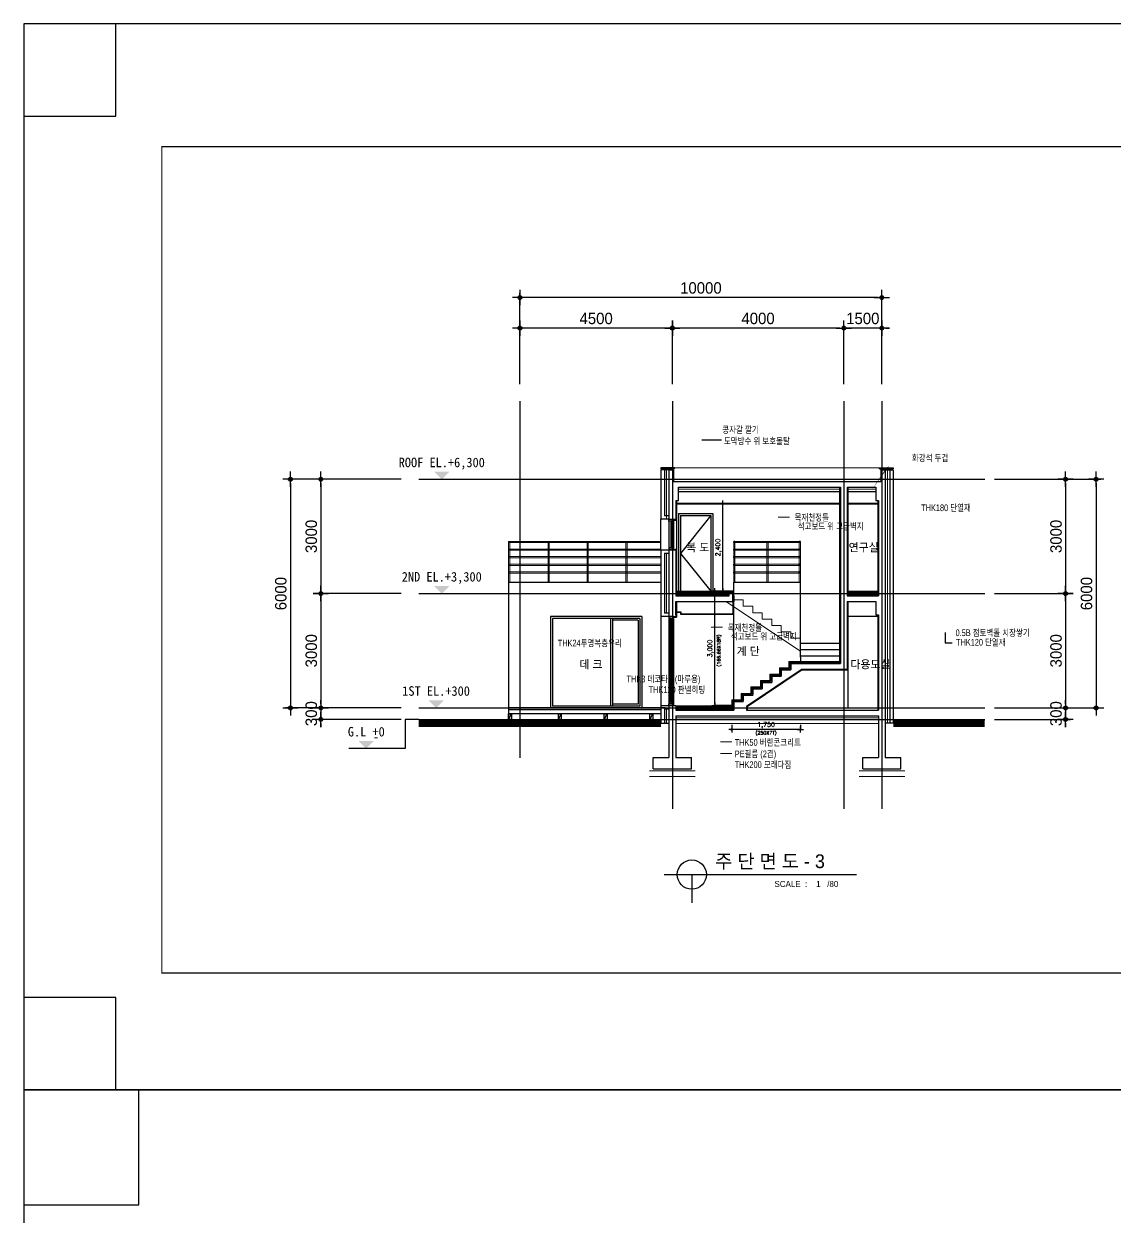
# Model space of a CAD drawing. Header units: millimetres. Extents: x 2237537 to 2823092, y 532110 to 734861.
# Drawn here: x 2354648 to 2383295, y 633638 to 664947 of the extents above; entities that cross this region are included whole.
import ezdxf
from ezdxf.enums import TextEntityAlignment as Align
from ezdxf.lldxf.tags import DXFTag

# ---------------------------------------------------------------- set-up
doc = ezdxf.new("R2010")
doc.units = ezdxf.units.MM
doc.header["$LTSCALE"] = 300
doc.header["$MEASUREMENT"] = 0
doc.layers.get('0').update_dxf_attribs({"lineweight": 0})
for name, color, linetype in [('2', 2, 'Continuous'), ('5HAT', 5, 'Continuous'), ('6', 6, 'Continuous'), ("A'_6ELE", 6, 'Continuous'), ("A'_CWAL", 2, 'Continuous'), ('CEN', 1, 'CEN'), ('DIM', 7, 'Continuous'), ('E3', 8, 'Continuous'), ('FORM', 4, 'Continuous'), ('MGT', 6, 'Continuous'), ('RXANNOT', 6, 'Continuous'), ('RXSBTXT', 6, 'Continuous'), ('RXSYMBOL', 7, 'Continuous'), ('win', 4, 'Continuous')]:
    doc.layers.add(name, color=color, linetype=linetype)
for name, color, linetype, lineweight in [('DOOR', 6, 'Continuous', 9), ('hat2', 7, 'Continuous', 0), ('text', 7, 'Continuous', 30), ('마감', 154, 'Continuous', 9), ('타이틀글자', 7, 'Continuous', 13)]:
    doc.layers.add(name, color=color, linetype=linetype, lineweight=lineweight)
doc.styles.add('HGTXT', font='romans.shx', dxfattribs={"bigfont": 'whgtxt.shx'})
doc.styles.get("Standard").update_dxf_attribs({"font": 'Expo M.ttf'})
doc.styles.add('굴림체', font='GulimChe.ttf')
doc.styles.add('울릉도', font='Expo M.ttf')
doc.styles.add('휴먼세엑스포', font='Dotum.ttf')
tags = doc.linetypes.add('BATTING', pattern='A,0.0001,-0.1,[134,ltypeshp.shx,S=0.1,R=0,X=-0.1,Y=0],-0.2,[134,ltypeshp.shx,S=0.1,R=180,X=0.1,Y=0],-0.1', length=0.4001).pattern_tags.tags
tags[22:23] = [DXFTag(74, 4), DXFTag(75, 0), DXFTag(340, '0'), DXFTag(46, 1.0), DXFTag(50, 0.0), DXFTag(44, 0.0), DXFTag(45, 0.0)]
tags[4:5] = [DXFTag(74, 4), DXFTag(75, 0), DXFTag(340, '0'), DXFTag(46, 1.0), DXFTag(50, 0.0), DXFTag(44, 0.0), DXFTag(45, 0.0)]
tags = doc.linetypes.add('CEN', pattern=[62, 60, -1, 0, -1]).pattern_tags.tags
tags[10:11] = [DXFTag(74, 4), DXFTag(75, 0), DXFTag(340, '0'), DXFTag(46, 1.0), DXFTag(50, 0.0), DXFTag(44, 0.0), DXFTag(45, 0.0)]
tags[8:9] = [DXFTag(74, 4), DXFTag(75, 0), DXFTag(340, '0'), DXFTag(46, 1.0), DXFTag(50, 0.0), DXFTag(44, 0.0), DXFTag(45, 0.0)]
tags[6:7] = [DXFTag(74, 4), DXFTag(75, 0), DXFTag(340, '0'), DXFTag(46, 1.0), DXFTag(50, 0.0), DXFTag(44, 0.0), DXFTag(45, 0.0)]
tags[4:5] = [DXFTag(74, 4), DXFTag(75, 0), DXFTag(340, '0'), DXFTag(46, 1.0), DXFTag(50, 0.0), DXFTag(44, 0.0), DXFTag(45, 0.0)]
tags = doc.linetypes.add('HID', pattern=[2.3, 1.5, -0.8]).pattern_tags.tags
tags[6:7] = [DXFTag(74, 4), DXFTag(75, 0), DXFTag(340, '0'), DXFTag(46, 1.0), DXFTag(50, 0.0), DXFTag(44, 0.0), DXFTag(45, 0.0)]
tags[4:5] = [DXFTag(74, 4), DXFTag(75, 0), DXFTag(340, '0'), DXFTag(46, 1.0), DXFTag(50, 0.0), DXFTag(44, 0.0), DXFTag(45, 0.0)]
tags = doc.linetypes.add('HIDDEN2', pattern=[4.7625, 3.175, -1.5875]).pattern_tags.tags
tags[6:7] = [DXFTag(74, 4), DXFTag(75, 0), DXFTag(340, '0'), DXFTag(46, 1.0), DXFTag(50, 0.0), DXFTag(44, 0.0), DXFTag(45, 0.0)]
tags[4:5] = [DXFTag(74, 4), DXFTag(75, 0), DXFTag(340, '0'), DXFTag(46, 1.0), DXFTag(50, 0.0), DXFTag(44, 0.0), DXFTag(45, 0.0)]
doc.dimstyles.new('archidata', dxfattribs={"dimscale": 50, "dimtxt": 3, "dimasz": 1, "dimexe": 2, "dimexo": 5, "dimgap": 1, "dimtad": 1, "dimdec": 0, "dimdsep": 46, "dimlunit": 6, "dimtxsty": 'HGTXT', "dimblk": 'DOT', "dimcen": 0, "dimclrd": 1, "dimclre": 1, "dimadec": 0, "dimazin": 0, "dimtfac": 1, "dimtdec": 0, "dimtix": 1, "dimtofl": 0, "dimtmove": 2, "dimatfit": 3, "dimldrblk": 'DOT', "dimfxl": 1, "dimtolj": 1, "dimtzin": 0, "dimarcsym": 0})
doc.dimstyles.new('CPDIM1', dxfattribs={"dimtxt": 3, "dimasz": 1, "dimexe": 1.25, "dimexo": 1, "dimgap": 1, "dimtad": 1, "dimdec": 0, "dimzin": 1, "dimdsep": 46, "dimtxsty": '휴먼세엑스포', "dimblk1": 'Z_DOT', "dimblk2": 'Z_DOT', "dimsah": 1, "dimcen": 2.5, "dimadec": 0, "dimazin": 0, "dimtfac": 1, "dimtdec": 0, "dimtix": 1, "dimtmove": 2, "dimatfit": 3, "dimldrblk": 'Z_DOT', "dimfxl": 1, "dimtolj": 1, "dimtzin": 1, "dimarcsym": 0})

# ---------------------------------------------------------------- blocks, each defined once
blk = doc.blocks.new('Z_DOT')
at = {"layer": 'DIM', "color": 7}
for p, q in [((-2, 0), (2, 0)), ((0, -2), (0, 2))]:
    blk.add_line(p, q, dxfattribs=at)
for radius in [0.5, 0.25]:
    blk.add_circle((0, 0), radius, dxfattribs=at)
blk = doc.blocks.new('*D106')
at = {"layer": 'DEFPOINTS', "color": 0}
for p in [(2367671, 657765), (2367671, 655394), (2377171, 655394)]:
    blk.add_point(p, dxfattribs=at)
at = {"layer": 'DIM', "color": 0, "lineweight": -2}
for p, q in [((2367671, 655494), (2367671, 657890)), ((2377171, 655494), (2377171, 657890)), ((2377071, 657765), (2367771, 657765))]:
    blk.add_line(p, q, dxfattribs=at)
at = {"layer": 'DIM', "color": 0, "lineweight": -2, "xscale": 100, "yscale": 100, "zscale": 100, "rotation": 180}
blk.add_blockref('Z_DOT', (2367671, 657765), dxfattribs=at)
at = {"layer": 'DIM', "color": 0, "lineweight": -2, "xscale": 100, "yscale": 100, "zscale": 100}
blk.add_blockref('Z_DOT', (2377171, 657765), dxfattribs=at)
at = {"layer": 'DIM', "color": 0, "insert": (2372421, 658016), "char_height": 300, "attachment_point": 5, "style": '휴먼세엑스포'}
blk.add_mtext('\\A1;10000', dxfattribs=at)
blk = doc.blocks.new('*D107')
at = {"layer": 'DEFPOINTS', "color": 0}
for p in [(2371671, 656965), (2371671, 655394), (2376171, 655394)]:
    blk.add_point(p, dxfattribs=at)
at = {"layer": 'DIM', "color": 0, "lineweight": -2}
for p, q in [((2371671, 655494), (2371671, 657090)), ((2376071, 656965), (2371771, 656965)), ((2376171, 655494), (2376171, 657090))]:
    blk.add_line(p, q, dxfattribs=at)
at = {"layer": 'DIM', "color": 0, "lineweight": -2, "xscale": 100, "yscale": 100, "zscale": 100, "rotation": 180}
blk.add_blockref('Z_DOT', (2371671, 656965), dxfattribs=at)
at = {"layer": 'DIM', "color": 0, "lineweight": -2, "xscale": 100, "yscale": 100, "zscale": 100}
blk.add_blockref('Z_DOT', (2376171, 656965), dxfattribs=at)
at = {"layer": 'DIM', "color": 0, "insert": (2373921, 657216), "char_height": 300, "attachment_point": 5, "style": '휴먼세엑스포'}
blk.add_mtext('\\A1;4000', dxfattribs=at)
blk = doc.blocks.new('*D108')
at = {"layer": 'DEFPOINTS', "color": 0}
for p in [(2367671, 656965), (2367671, 655394), (2371671, 655394)]:
    blk.add_point(p, dxfattribs=at)
at = {"layer": 'DIM', "color": 0, "lineweight": -2}
for p, q in [((2367671, 655494), (2367671, 657090)), ((2371571, 656965), (2367771, 656965)), ((2371671, 655494), (2371671, 657090))]:
    blk.add_line(p, q, dxfattribs=at)
at = {"layer": 'DIM', "color": 0, "lineweight": -2, "xscale": 100, "yscale": 100, "zscale": 100, "rotation": 180}
blk.add_blockref('Z_DOT', (2367671, 656965), dxfattribs=at)
at = {"layer": 'DIM', "color": 0, "lineweight": -2, "xscale": 100, "yscale": 100, "zscale": 100}
blk.add_blockref('Z_DOT', (2371671, 656965), dxfattribs=at)
at = {"layer": 'DIM', "color": 0, "insert": (2369671, 657216), "char_height": 300, "attachment_point": 5, "style": '휴먼세엑스포'}
blk.add_mtext('\\A1;4500', dxfattribs=at)
blk = doc.blocks.new('*D109')
at = {"layer": 'DEFPOINTS', "color": 0}
for p in [(2376171, 656965), (2376171, 655394), (2377171, 655394)]:
    blk.add_point(p, dxfattribs=at)
at = {"layer": 'DIM', "color": 0, "lineweight": -2}
for p, q in [((2376071, 656965), (2375971, 656965)), ((2376171, 655494), (2376171, 657090)), ((2377171, 656965), (2376171, 656965)), ((2377171, 655494), (2377171, 657090)), ((2377271, 656965), (2377371, 656965))]:
    blk.add_line(p, q, dxfattribs=at)
at = {"layer": 'DIM', "color": 0, "lineweight": -2, "xscale": 100, "yscale": 100, "zscale": 100}
blk.add_blockref('Z_DOT', (2376171, 656965), dxfattribs=at)
at = {"layer": 'DIM', "color": 0, "lineweight": -2, "xscale": 100, "yscale": 100, "zscale": 100, "rotation": 180}
blk.add_blockref('Z_DOT', (2377171, 656965), dxfattribs=at)
at = {"layer": 'DIM', "color": 0, "insert": (2376671, 657216), "char_height": 300, "attachment_point": 5, "style": '휴먼세엑스포'}
blk.add_mtext('\\A1;1500', dxfattribs=at)
blk = doc.blocks.new('*D110')
at = {"layer": 'DEFPOINTS', "color": 0}
for p in [(2364654, 652998), (2362444, 649998), (2364654, 649998)]:
    blk.add_point(p, dxfattribs=at)
at = {"layer": 'DIM', "color": 0, "lineweight": -2}
for p, q in [((2364554, 652998), (2362319, 652998)), ((2362444, 652898), (2362444, 650098)), ((2364554, 649998), (2362319, 649998))]:
    blk.add_line(p, q, dxfattribs=at)
at = {"layer": 'DIM', "color": 0, "lineweight": -2, "xscale": 100, "yscale": 100, "zscale": 100}
for p, rotation in [((2362444, 652998), 90), ((2362444, 649998), 270)]:
    blk.add_blockref('Z_DOT', p, dxfattribs=dict(at, rotation=rotation))
at = {"layer": 'DIM', "color": 0, "insert": (2362194, 651498), "char_height": 300, "attachment_point": 5, "rotation": 90, "style": '휴먼세엑스포'}
blk.add_mtext('\\A1;3000', dxfattribs=at)
blk = doc.blocks.new('*D111')
at = {"layer": 'DEFPOINTS', "color": 0}
for p in [(2364654, 652998), (2361644, 646998), (2364654, 646998)]:
    blk.add_point(p, dxfattribs=at)
at = {"layer": 'DIM', "color": 0, "lineweight": -2}
for p, q in [((2364554, 652998), (2361519, 652998)), ((2361644, 652898), (2361644, 647098)), ((2364554, 646998), (2361519, 646998))]:
    blk.add_line(p, q, dxfattribs=at)
at = {"layer": 'DIM', "color": 0, "lineweight": -2, "xscale": 100, "yscale": 100, "zscale": 100}
for p, rotation in [((2361644, 652998), 90), ((2361644, 646998), 270)]:
    blk.add_blockref('Z_DOT', p, dxfattribs=dict(at, rotation=rotation))
at = {"layer": 'DIM', "color": 0, "insert": (2361394, 649998), "char_height": 300, "attachment_point": 5, "rotation": 90, "style": '휴먼세엑스포'}
blk.add_mtext('\\A1;6000', dxfattribs=at)
blk = doc.blocks.new('*D112')
at = {"layer": 'DEFPOINTS', "color": 0}
for p in [(2364654, 649998), (2362444, 646998), (2364654, 646998)]:
    blk.add_point(p, dxfattribs=at)
at = {"layer": 'DIM', "color": 0, "lineweight": -2}
for p, q in [((2364554, 649998), (2362319, 649998)), ((2362444, 649898), (2362444, 647098)), ((2364554, 646998), (2362319, 646998))]:
    blk.add_line(p, q, dxfattribs=at)
at = {"layer": 'DIM', "color": 0, "lineweight": -2, "xscale": 100, "yscale": 100, "zscale": 100}
for p, rotation in [((2362444, 649998), 90), ((2362444, 646998), 270)]:
    blk.add_blockref('Z_DOT', p, dxfattribs=dict(at, rotation=rotation))
at = {"layer": 'DIM', "color": 0, "insert": (2362194, 648498), "char_height": 300, "attachment_point": 5, "rotation": 90, "style": '휴먼세엑스포'}
blk.add_mtext('\\A1;3000', dxfattribs=at)
blk = doc.blocks.new('*D114')
at = {"layer": 'DEFPOINTS', "color": 0}
for p in [(2364654, 646998), (2362444, 646698), (2364654, 646698)]:
    blk.add_point(p, dxfattribs=at)
at = {"layer": 'DIM', "color": 0, "lineweight": -2}
for p, q in [((2362444, 647098), (2362444, 647198)), ((2364554, 646998), (2362319, 646998)), ((2362444, 646998), (2362444, 646698)), ((2364554, 646698), (2362319, 646698)), ((2362444, 646598), (2362444, 646498))]:
    blk.add_line(p, q, dxfattribs=at)
at = {"layer": 'DIM', "color": 0, "lineweight": -2, "xscale": 100, "yscale": 100, "zscale": 100}
for p, rotation in [((2362444, 646998), 270), ((2362444, 646698), 90)]:
    blk.add_blockref('Z_DOT', p, dxfattribs=dict(at, rotation=rotation))
at = {"layer": 'DIM', "color": 0, "insert": (2362194, 646848), "char_height": 300, "attachment_point": 5, "rotation": 90, "style": '휴먼세엑스포'}
blk.add_mtext('\\A1;300', dxfattribs=at)
blk = doc.blocks.new('*D115')
at = {"layer": 'DEFPOINTS', "color": 0}
for p in [(2380024, 652998), (2380024, 649998), (2381994, 649998)]:
    blk.add_point(p, dxfattribs=at)
at = {"layer": 'DIM', "color": 0, "lineweight": -2}
for p, q in [((2380124, 652998), (2382119, 652998)), ((2381994, 652898), (2381994, 650098)), ((2380124, 649998), (2382119, 649998))]:
    blk.add_line(p, q, dxfattribs=at)
at = {"layer": 'DIM', "color": 0, "lineweight": -2, "xscale": 100, "yscale": 100, "zscale": 100}
for p, rotation in [((2381994, 652998), 90), ((2381994, 649998), 270)]:
    blk.add_blockref('Z_DOT', p, dxfattribs=dict(at, rotation=rotation))
at = {"layer": 'DIM', "color": 0, "insert": (2381744, 651498), "char_height": 300, "attachment_point": 5, "rotation": 90, "style": '휴먼세엑스포'}
blk.add_mtext('\\A1;3000', dxfattribs=at)
blk = doc.blocks.new('*D116')
at = {"layer": 'DEFPOINTS', "color": 0}
for p in [(2380024, 652998), (2380024, 646998), (2382794, 646998)]:
    blk.add_point(p, dxfattribs=at)
at = {"layer": 'DIM', "color": 0, "lineweight": -2}
for p, q in [((2380124, 652998), (2382919, 652998)), ((2382794, 652898), (2382794, 647098)), ((2380124, 646998), (2382919, 646998))]:
    blk.add_line(p, q, dxfattribs=at)
at = {"layer": 'DIM', "color": 0, "lineweight": -2, "xscale": 100, "yscale": 100, "zscale": 100}
for p, rotation in [((2382794, 652998), 90), ((2382794, 646998), 270)]:
    blk.add_blockref('Z_DOT', p, dxfattribs=dict(at, rotation=rotation))
at = {"layer": 'DIM', "color": 0, "insert": (2382544, 649998), "char_height": 300, "attachment_point": 5, "rotation": 90, "style": '휴먼세엑스포'}
blk.add_mtext('\\A1;6000', dxfattribs=at)
blk = doc.blocks.new('*D117')
at = {"layer": 'DEFPOINTS', "color": 0}
for p in [(2380024, 649998), (2380024, 646998), (2381994, 646998)]:
    blk.add_point(p, dxfattribs=at)
at = {"layer": 'DIM', "color": 0, "lineweight": -2}
for p, q in [((2380124, 649998), (2382119, 649998)), ((2381994, 649898), (2381994, 647098)), ((2380124, 646998), (2382119, 646998))]:
    blk.add_line(p, q, dxfattribs=at)
at = {"layer": 'DIM', "color": 0, "lineweight": -2, "xscale": 100, "yscale": 100, "zscale": 100}
for p, rotation in [((2381994, 649998), 90), ((2381994, 646998), 270)]:
    blk.add_blockref('Z_DOT', p, dxfattribs=dict(at, rotation=rotation))
at = {"layer": 'DIM', "color": 0, "insert": (2381744, 648498), "char_height": 300, "attachment_point": 5, "rotation": 90, "style": '휴먼세엑스포'}
blk.add_mtext('\\A1;3000', dxfattribs=at)
blk = doc.blocks.new('*D118')
at = {"layer": 'DEFPOINTS', "color": 0}
for p in [(2380024, 646998), (2380024, 646698), (2381994, 646698)]:
    blk.add_point(p, dxfattribs=at)
at = {"layer": 'DIM', "color": 0, "lineweight": -2}
for p, q in [((2381994, 647098), (2381994, 647198)), ((2380124, 646998), (2382119, 646998)), ((2381994, 646998), (2381994, 646698)), ((2380124, 646698), (2382119, 646698)), ((2381994, 646598), (2381994, 646498))]:
    blk.add_line(p, q, dxfattribs=at)
at = {"layer": 'DIM', "color": 0, "lineweight": -2, "xscale": 100, "yscale": 100, "zscale": 100}
for p, rotation in [((2381994, 646998), 270), ((2381994, 646698), 90)]:
    blk.add_blockref('Z_DOT', p, dxfattribs=dict(at, rotation=rotation))
at = {"layer": 'DIM', "color": 0, "insert": (2381744, 646848), "char_height": 300, "attachment_point": 5, "rotation": 90, "style": '휴먼세엑스포'}
blk.add_mtext('\\A1;300', dxfattribs=at)
blk = doc.blocks.new('*D113')
at = {"layer": 'DEFPOINTS', "color": 0}
for p in [(2373231, 646671), (2375031, 646671), (2373231, 646433)]:
    blk.add_point(p, dxfattribs=at)
at = {"layer": 'DIM', "color": 1, "lineweight": -2}
for p, q in [((2373231, 646551), (2373231, 646433)), ((2375031, 646551), (2375031, 646433)), ((2374991, 646433), (2373271, 646433))]:
    blk.add_line(p, q, dxfattribs=at)
at = {"layer": 'DIM', "color": 1, "lineweight": -2, "xscale": 40, "yscale": 40, "zscale": 40, "rotation": 180}
blk.add_blockref('Z_DOT', (2373231, 646433), dxfattribs=at)
at = {"layer": 'DIM', "color": 1, "lineweight": -2, "xscale": 40, "yscale": 40, "zscale": 40}
blk.add_blockref('Z_DOT', (2375031, 646433), dxfattribs=at)
at = {"layer": 'DIM', "insert": (2374131, 646545), "char_height": 120, "attachment_point": 5, "style": 'HGTXT'}
blk.add_mtext('\\A1;1,750', dxfattribs=at)
blk = doc.blocks.new('_Dot')
at = {"color": 0, "linetype": 'ByBlock', "lineweight": -2}
blk.add_line((-0.5, 0), (-1, 0), dxfattribs=at)
at = {"color": 0, "linetype": 'ByBlock', "const_width": 0.5}
blk.add_lwpolyline([(-0.25, 0, 1), (0.25, 0, 1)], format="xyb", close=True, dxfattribs=at)
blk = doc.blocks.new('*D104')
at = {"layer": 'DEFPOINTS', "color": 0}
for p in [(2372786, 650058), (2373416, 650058), (2373416, 647058)]:
    blk.add_point(p, dxfattribs=at)
at = {"layer": 'DIM', "color": 1, "lineweight": -2}
for p, q in [((2373296, 650058), (2372786, 650058)), ((2372786, 647098), (2372786, 650018)), ((2373296, 647058), (2372786, 647058))]:
    blk.add_line(p, q, dxfattribs=at)
at = {"layer": 'DIM', "color": 1, "lineweight": -2, "xscale": 40, "yscale": 40, "zscale": 40}
for p, rotation in [((2372786, 650058), 90), ((2372786, 647058), 270)]:
    blk.add_blockref('Z_DOT', p, dxfattribs=dict(at, rotation=rotation))
at = {"layer": 'DIM', "insert": (2372675, 648558), "char_height": 120, "attachment_point": 5, "rotation": 90, "style": 'HGTXT'}
blk.add_mtext('\\A1;3,000', dxfattribs=at)
blk = doc.blocks.new('*D105')
at = {"layer": 'DEFPOINTS', "color": 0}
for p in [(2372366, 652358), (2372995, 652358), (2372366, 650058)]:
    blk.add_point(p, dxfattribs=at)
at = {"layer": 'DIM', "color": 1, "lineweight": -2}
for p, q in [((2372486, 652358), (2372995, 652358)), ((2372995, 650098), (2372995, 652318)), ((2372486, 650058), (2372995, 650058))]:
    blk.add_line(p, q, dxfattribs=at)
at = {"layer": 'DIM', "color": 1, "lineweight": -2, "xscale": 40, "yscale": 40, "zscale": 40}
for p, rotation in [((2372995, 652358), 90), ((2372995, 650058), 270)]:
    blk.add_blockref('Z_DOT', p, dxfattribs=dict(at, rotation=rotation))
at = {"layer": 'DIM', "insert": (2372884, 651208), "char_height": 120, "attachment_point": 5, "rotation": 90, "style": 'HGTXT'}
blk.add_mtext('\\A1;2,400', dxfattribs=at)
blk = doc.blocks.new('FORM')
at = {"layer": 'FORM', "flags": 128}
blk.add_lwpolyline([(162564, 26543), (159542, 26543), (159542, 23521), (162564, 23521), (162564, 58478), (159542, 58478), (159542, 55456), (162564, 55456), (162564, 58478), (115719, 58478), (115719, 55456), (118742, 55456), (118742, 58478), (115719, 58478), (115719, 23521), (118742, 23521), (118742, 26543), (115719, 26543), (115719, 23521), (162564, 23521)], dxfattribs=at)
at = {"layer": 'FORM', "const_width": 37.8}
blk.add_lwpolyline([(120245, 27347), (120245, 54452), (159038, 54452), (159038, 27347)], close=True, dxfattribs=at)

msp = doc.modelspace()

# ---------------------------------------------------------------- linework, layer by layer
at = {"ltscale": 10000}
for p, q in [((2374747.1, 652006.8), (2374447.6, 652006.8)), ((2372991.1, 649116.8), (2372691.5, 649116.8)), ((2373234.1, 646105), (2372934.6, 646105)), ((2373234.1, 645804.6), (2372934.6, 645804.6))]:
    msp.add_line(p, q, dxfattribs=at)
at = {"color": 5, "linetype": 'HID', "ltscale": 0.3}
for p, q in [((2375031.5, 648483.9), (2373076.5, 649787.7)), ((2373281.5, 649831.2), (2373531.5, 649831.2)), ((2373531.5, 649664.2), (2373531.5, 649831.2)), ((2373531.5, 649664.2), (2373781.5, 649664.2)), ((2373781.5, 649497.6), (2373781.5, 649664.2)), ((2373781.5, 649497.6), (2374031.5, 649497.6)), ((2374031.5, 649330.9), (2374031.5, 649497.6)), ((2374031.5, 649330.9), (2374281.5, 649330.9)), ((2374281.5, 649164.3), (2374281.5, 649330.9)), ((2374281.5, 649164.3), (2374531.5, 649164.3)), ((2374531.5, 648997.6), (2374531.5, 649164.3)), ((2374531.5, 648997.6), (2374781.5, 648997.6)), ((2374781.5, 648830.9), (2374781.5, 648997.6)), ((2374781.5, 648830.9), (2375031.5, 648830.9))]:
    msp.add_line(p, q, dxfattribs=at)
at = {"const_width": 200}
for points in [[(2365013, 646598.4), (2371371.5, 646598.4)], [(2377471.5, 646598.4), (2379869.7, 646598.4)]]:
    msp.add_lwpolyline(points, dxfattribs=at)
at = {"layer": '2'}
for p, q in [((2371452.8, 642626.5), (2376503.2, 642626.5)), ((2372182.1, 642626.5), (2372182.1, 641881.3))]:
    msp.add_line(p, q, dxfattribs=at)
msp.add_circle((2372182.1, 642626.5), 383.3, dxfattribs=at)
at = {"layer": '5HAT'}
for p, q in [((2371371.5, 651147.7), (2371371.5, 651947.7)), ((2371581.5, 651897.7), (2371581.5, 651197.7)), ((2371701.5, 651897.7), (2371701.5, 651197.7)), ((2371781.5, 651927.7), (2371781.5, 651167.7)), ((2371371.5, 649397.7), (2371371.5, 647057.7)), ((2371581.5, 649347.7), (2371581.5, 647107.7)), ((2371667, 649347.7), (2371667, 647107.7)), ((2371701.5, 649347.7), (2371701.5, 647107.7)), ((2371607, 649287.7), (2371607, 647167.7)), ((2371637, 649287.7), (2371637, 647167.7))]:
    msp.add_line(p, q, dxfattribs=at)
at = {"layer": '6'}
for p, q in [((2371371.5, 653297.7), (2371371.5, 653267.7)), ((2371371.5, 653247.7), (2371371.5, 651947.7)), ((2371461.5, 653247.7), (2371461.5, 652037.7)), ((2371581.5, 651947.7), (2371371.5, 651947.7)), ((2371581.5, 652037.7), (2371461.5, 652037.7)), ((2371371.5, 651147.7), (2371371.5, 649397.7)), ((2371371.5, 651147.7), (2371581.5, 651147.7)), ((2371461.5, 651057.7), (2371461.5, 649487.7)), ((2371461.5, 651057.7), (2371581.5, 651057.7)), ((2373281.5, 649831.2), (2373281.5, 650297.7)), ((2373281.5, 650297.7), (2375031.5, 650297.7)), ((2375031.5, 648331), (2375031.5, 650297.7)), ((2373261.5, 650017.7), (2373261.5, 650042.7)), ((2373261.5, 649937.7), (2373281.5, 649937.7)), ((2373271.5, 649457.7), (2373271.5, 649937.7)), ((2373281.5, 647214.3), (2373281.5, 649937.7)), ((2371581.5, 649397.7), (2371371.5, 649397.7)), ((2371581.5, 649487.7), (2371461.5, 649487.7)), ((2375031.5, 648694.3), (2376061.5, 648694.3)), ((2375031.5, 648527.6), (2376061.5, 648527.6)), ((2375031.5, 648361), (2376061.5, 648361)), ((2375031.5, 648331), (2375031.5, 648214.3)), ((2375083, 647994.3), (2373634.7, 647028.8)), ((2375083, 647994.3), (2376281.5, 647994.3)), ((2376281.5, 647994.3), (2376281.5, 646997.7)), ((2371481.5, 646997.7), (2367371.5, 646997.7)), ((2371371.5, 646947.7), (2367371.5, 646947.7)), ((2371371.5, 646847.7), (2367371.5, 646847.7)), ((2367371.5, 646697.7), (2367446.5, 646847.7)), ((2368681.5, 646697.7), (2368756.5, 646847.7)), ((2369881.5, 646697.7), (2369956.5, 646847.7)), ((2371081.5, 646697.7), (2371156.5, 646847.7)), ((2371371.5, 647057.7), (2371371.5, 646598.4)), ((2371581.5, 647057.7), (2371371.5, 647057.7)), ((2371461.5, 646967.7), (2371461.5, 646598.4)), ((2371581.5, 646967.7), (2371461.5, 646967.7)), ((2373634.7, 647028.8), (2373634.7, 646937.7)), ((2365013, 646697.7), (2364654.1, 646697.7)), ((2364654.1, 646697.7), (2364654.1, 645929.8)), ((2371371.5, 646598.4), (2371581.5, 646598.4)), ((2364654.1, 645929.8), (2363180.6, 645929.8))]:
    msp.add_line(p, q, dxfattribs=at)
at = {"layer": '6', "ltscale": 10000}
for p, q in [((2376061.5, 652787.7), (2376061.5, 648214.3)), ((2376281.5, 652787.7), (2376281.5, 650057.7)), ((2371831.5, 652677.7), (2376081.5, 652677.7)), ((2376261.5, 652677.7), (2377011.5, 652677.7)), ((2371781.5, 652437.7), (2371781.5, 651927.7)), ((2371701.5, 651927.7), (2371781.5, 651927.7)), ((2371701.5, 651167.7), (2371781.5, 651167.7)), ((2371781.5, 651167.7), (2371781.5, 650057.7)), ((2367371.5, 650297.7), (2371371.5, 650297.7)), ((2367371.5, 650297.7), (2367371.5, 646598.4)), ((2371781.5, 649787.7), (2371781.5, 649377.7)), ((2376281.5, 649787.7), (2376281.5, 647994.3)), ((2368471.5, 649397.7), (2368471.5, 646997.7)), ((2370871.5, 649397.7), (2368471.5, 649397.7)), ((2368521.5, 649347.7), (2368521.5, 647047.7)), ((2370821.5, 649347.7), (2368521.5, 649347.7)), ((2370046.5, 649347.7), (2370046.5, 647047.7)), ((2370096.5, 649347.7), (2370096.5, 647047.7)), ((2370821.5, 649347.7), (2370821.5, 647047.7)), ((2370871.5, 649397.7), (2370871.5, 646997.7)), ((2371701.5, 649377.7), (2371781.5, 649377.7)), ((2371881.5, 649507.7), (2371881.5, 649457.7)), ((2371891.5, 649517.7), (2371891.5, 649457.7)), ((2370771.5, 649297.7), (2370096.5, 649297.7)), ((2370771.5, 649297.7), (2370771.5, 647097.7)), ((2374731.5, 648214.3), (2376081.5, 648214.3)), ((2374731.5, 648214.3), (2374731.5, 648047.6)), ((2374751.5, 648194.3), (2376081.5, 648194.3)), ((2374751.5, 648194.3), (2374751.5, 648027.6)), ((2374231.5, 647881), (2374481.5, 647881)), ((2374231.5, 647881), (2374231.5, 647714.3)), ((2374251.5, 647861), (2374501.5, 647861)), ((2374251.5, 647861), (2374251.5, 647694.3)), ((2374481.5, 648047.6), (2374731.5, 648047.6)), ((2374481.5, 648047.6), (2374481.5, 647831)), ((2374481.5, 648047.6), (2374481.5, 647881)), ((2374501.5, 648027.6), (2374751.5, 648027.6)), ((2374501.5, 648027.6), (2374501.5, 647831)), ((2374501.5, 648027.6), (2374501.5, 647861)), ((2373731.5, 647547.7), (2373981.5, 647547.7)), ((2373731.5, 647547.7), (2373731.5, 647381)), ((2373751.5, 647527.7), (2374001.5, 647527.7)), ((2373751.5, 647527.7), (2373751.5, 647361)), ((2373981.5, 647714.3), (2374231.5, 647714.3)), ((2373981.5, 647714.3), (2373981.5, 647547.7)), ((2374001.5, 647694.3), (2374251.5, 647694.3)), ((2374001.5, 647694.3), (2374001.5, 647527.7)), ((2373231.5, 647214.3), (2373481.5, 647214.3)), ((2373231.5, 647214.3), (2373231.5, 647057.7)), ((2373251.5, 647194.3), (2373501.5, 647194.3)), ((2373251.5, 647194.3), (2373251.5, 647057.7)), ((2373481.5, 647381), (2373731.5, 647381)), ((2373481.5, 647381), (2373481.5, 647214.3)), ((2373501.5, 647361), (2373751.5, 647361)), ((2373501.5, 647361), (2373501.5, 647194.3)), ((2370871.5, 646997.7), (2368471.5, 646997.7)), ((2370821.5, 647047.7), (2368521.5, 647047.7)), ((2370771.5, 647097.7), (2370096.5, 647097.7))]:
    msp.add_line(p, q, dxfattribs=at)
at = {"layer": '6'}
for points in [[(2367371.5, 646847.7), (2367446.5, 646847.7), (2367446.5, 646697.7), (2367371.5, 646697.7), (2367371.5, 646847.7)], [(2368681.5, 646847.7), (2368756.5, 646847.7), (2368756.5, 646697.7), (2368681.5, 646697.7), (2368681.5, 646847.7)], [(2369881.5, 646847.7), (2369956.5, 646847.7), (2369956.5, 646697.7), (2369881.5, 646697.7), (2369881.5, 646847.7)], [(2371081.5, 646847.7), (2371156.5, 646847.7), (2371156.5, 646697.7), (2371081.5, 646697.7), (2371081.5, 646847.7)]]:
    msp.add_lwpolyline(points, dxfattribs=at)
at = {"layer": "A'_6ELE"}
for p, q in [((2371731.5, 653297.7), (2371371.5, 653297.7)), ((2371371.5, 653297.7), (2371371.5, 653267.7)), ((2371731.5, 653267.7), (2371371.5, 653267.7)), ((2371581.5, 653247.7), (2371371.5, 653247.7)), ((2371731.5, 653267.7), (2371731.5, 653297.7)), ((2377111.5, 653297.7), (2377471.5, 653297.7)), ((2377111.5, 653267.7), (2377111.5, 653297.7)), ((2377111.5, 653267.7), (2377471.5, 653267.7)), ((2377261.5, 653247.7), (2377471.5, 653247.7)), ((2377381.5, 653247.2), (2377381.5, 646598.4)), ((2377471.5, 653297.7), (2377471.5, 653267.7)), ((2377471.5, 653247.7), (2377471.5, 646598.4)), ((2371781.5, 652367.7), (2376061.5, 652367.7)), ((2371781.5, 652357.7), (2376061.5, 652357.7)), ((2376281.5, 652367.7), (2377061.5, 652367.7)), ((2376281.5, 652357.7), (2377061.5, 652357.7)), ((2371761.5, 650057.7), (2373281.5, 650057.7)), ((2371761.5, 650042.7), (2373281.5, 650042.7)), ((2376261.5, 650057.7), (2377081.5, 650057.7)), ((2376261.5, 650042.7), (2377081.5, 650042.7)), ((2371781.5, 649517.7), (2371891.5, 649517.7)), ((2371781.5, 649507.7), (2371881.5, 649507.7)), ((2371881.5, 649467.7), (2373281.5, 649467.7)), ((2371881.5, 649457.7), (2373281.5, 649457.7)), ((2371761.5, 647057.7), (2373281.5, 647057.7)), ((2371761.5, 647042.7), (2373281.5, 647042.7)), ((2377471.5, 646598.4), (2377261.5, 646598.4))]:
    msp.add_line(p, q, dxfattribs=at)
at = {"layer": "A'_CWAL"}
for p, q in [((2371581.5, 653247.7), (2371581.5, 651947.7)), ((2371581.5, 653247.7), (2371701.5, 653247.7)), ((2371701.5, 653247.7), (2371701.5, 652937.7)), ((2377141.5, 653247.7), (2377141.5, 652937.7)), ((2377141.5, 653247.7), (2377261.5, 653247.7)), ((2377261.5, 653247.7), (2377261.5, 645697.7)), ((2371701.5, 652937.7), (2377141.5, 652937.7)), ((2371831.5, 652787.7), (2376081.5, 652787.7)), ((2371831.5, 652437.7), (2371831.5, 652787.7)), ((2376081.5, 652787.7), (2376081.5, 648164.3)), ((2376261.5, 652787.7), (2376261.5, 649937.7)), ((2376261.5, 652787.7), (2377011.5, 652787.7)), ((2377011.5, 652787.7), (2377011.5, 652437.7)), ((2371761.5, 652437.7), (2371761.5, 651947.7)), ((2371761.5, 652437.7), (2371831.5, 652437.7)), ((2377011.5, 652437.7), (2377081.5, 652437.7)), ((2377081.5, 652437.7), (2377081.5, 649937.7)), ((2371581.5, 651947.7), (2371761.5, 651947.7)), ((2373311.5, 651367.7), (2373281.5, 651367.7)), ((2373281.5, 651337.7), (2373281.5, 651367.7)), ((2373311.5, 651337.7), (2373281.5, 651337.7)), ((2373311.5, 651337.7), (2373311.5, 651367.7)), ((2375031.5, 651367.7), (2375001.5, 651367.7)), ((2375001.5, 651337.7), (2375001.5, 651367.7)), ((2375031.5, 651337.7), (2375001.5, 651337.7)), ((2375031.5, 651337.7), (2375031.5, 651367.7)), ((2371581.5, 651167.7), (2371646, 651167.7)), ((2371581.5, 651147.7), (2371581.5, 649397.7)), ((2371581.5, 651147.7), (2371761.5, 651147.7)), ((2371761.5, 651147.7), (2371761.5, 649937.7)), ((2373311.5, 651167.7), (2373281.5, 651167.7)), ((2373311.5, 651167.7), (2373281.5, 651167.7)), ((2373281.5, 651137.7), (2373281.5, 651167.7)), ((2373311.5, 651137.7), (2373281.5, 651137.7)), ((2373311.5, 651137.7), (2373281.5, 651137.7)), ((2373311.5, 650967.7), (2373281.5, 650967.7)), ((2373311.5, 650967.7), (2373281.5, 650967.7)), ((2373281.5, 650937.7), (2373281.5, 650967.7)), ((2373311.5, 650937.7), (2373281.5, 650937.7)), ((2373311.5, 650937.7), (2373281.5, 650937.7)), ((2373311.5, 651137.7), (2373311.5, 651167.7)), ((2373311.5, 650937.7), (2373311.5, 650967.7)), ((2375031.5, 651167.7), (2375001.5, 651167.7)), ((2375031.5, 651167.7), (2375001.5, 651167.7)), ((2375001.5, 651137.7), (2375001.5, 651167.7)), ((2375031.5, 651137.7), (2375001.5, 651137.7)), ((2375031.5, 651137.7), (2375001.5, 651137.7)), ((2375031.5, 650967.7), (2375001.5, 650967.7)), ((2375031.5, 650967.7), (2375001.5, 650967.7)), ((2375001.5, 650937.7), (2375001.5, 650967.7)), ((2375031.5, 650937.7), (2375001.5, 650937.7)), ((2375031.5, 650937.7), (2375001.5, 650937.7)), ((2375031.5, 651137.7), (2375031.5, 651167.7)), ((2375031.5, 650937.7), (2375031.5, 650967.7)), ((2371761.5, 650718.3), (2371761.5, 649937.7)), ((2373311.5, 650767.7), (2373281.5, 650767.7)), ((2373311.5, 650767.7), (2373281.5, 650767.7)), ((2373281.5, 650737.7), (2373281.5, 650767.7)), ((2373311.5, 650737.7), (2373281.5, 650737.7)), ((2373311.5, 650737.7), (2373281.5, 650737.7)), ((2373311.5, 650737.7), (2373311.5, 650767.7)), ((2375031.5, 650767.7), (2375001.5, 650767.7)), ((2375031.5, 650767.7), (2375001.5, 650767.7)), ((2375001.5, 650737.7), (2375001.5, 650767.7)), ((2375031.5, 650737.7), (2375001.5, 650737.7)), ((2375031.5, 650737.7), (2375001.5, 650737.7)), ((2375031.5, 650737.7), (2375031.5, 650767.7)), ((2373311.5, 650567.7), (2373281.5, 650567.7)), ((2373311.5, 650567.7), (2373281.5, 650567.7)), ((2373281.5, 650537.7), (2373281.5, 650567.7)), ((2373311.5, 650537.7), (2373281.5, 650537.7)), ((2373311.5, 650537.7), (2373281.5, 650537.7)), ((2373311.5, 650537.7), (2373311.5, 650567.7)), ((2375031.5, 650567.7), (2375001.5, 650567.7)), ((2375031.5, 650567.7), (2375001.5, 650567.7)), ((2375001.5, 650537.7), (2375001.5, 650567.7)), ((2375031.5, 650537.7), (2375001.5, 650537.7)), ((2375031.5, 650537.7), (2375001.5, 650537.7)), ((2375031.5, 650537.7), (2375031.5, 650567.7)), ((2373161.5, 649937.7), (2373161.5, 650017.7)), ((2373161.5, 650017.7), (2373261.5, 650017.7)), ((2373261.5, 649787.7), (2373261.5, 650017.7)), ((2371761.5, 649937.7), (2373161.5, 649937.7)), ((2371761.5, 649437.7), (2371761.5, 649787.7)), ((2371761.5, 649787.7), (2373261.5, 649787.7)), ((2373281.5, 649937.7), (2373281.5, 649787.7)), ((2376261.5, 649937.7), (2377081.5, 649937.7)), ((2376261.5, 649787.7), (2377011.5, 649787.7)), ((2376261.5, 649787.7), (2376261.5, 648014.3)), ((2377011.5, 649787.7), (2377011.5, 649437.7)), ((2371581.5, 649397.7), (2371761.5, 649397.7)), ((2371761.5, 649437.7), (2371761.5, 649397.7)), ((2377011.5, 649437.7), (2377081.5, 649437.7)), ((2377081.5, 649437.7), (2377081.5, 646937.7)), ((2374781.5, 648164.3), (2376081.5, 648164.3)), ((2374781.5, 648164.3), (2374781.5, 647997.6)), ((2375076.9, 648014.3), (2373614.7, 647039.5)), ((2374281.5, 647831), (2374531.5, 647831)), ((2374281.5, 647831), (2374281.5, 647664.3)), ((2374531.5, 647997.6), (2374781.5, 647997.6)), ((2374531.5, 647997.6), (2374531.5, 647831)), ((2375076.9, 648014.3), (2376261.5, 648014.3)), ((2373781.5, 647497.7), (2374031.5, 647497.7)), ((2373781.5, 647497.7), (2373781.5, 647331)), ((2374031.5, 647664.3), (2374281.5, 647664.3)), ((2374031.5, 647664.3), (2374031.5, 647497.7)), ((2373281.5, 647164.3), (2373531.5, 647164.3)), ((2373281.5, 647164.3), (2373281.5, 646937.7)), ((2373531.5, 647331), (2373781.5, 647331)), ((2373531.5, 647331), (2373531.5, 647164.3)), ((2371581.5, 647057.7), (2371581.5, 645697.7)), ((2371761.5, 647057.7), (2371581.5, 647057.7)), ((2371761.5, 647057.7), (2371761.5, 646937.7)), ((2371761.5, 646997.7), (2371761.5, 646937.7)), ((2371761.5, 646937.7), (2373281.5, 646937.7)), ((2373614.7, 647039.5), (2373614.7, 646937.7)), ((2373614.7, 646937.7), (2377081.5, 646937.7)), ((2371761.5, 646787.7), (2377081.5, 646787.7)), ((2371761.5, 646787.7), (2371761.5, 645697.7)), ((2377081.5, 646787.7), (2377081.5, 645697.7)), ((2371171.5, 645397.7), (2371171.5, 645697.7)), ((2371171.5, 645697.7), (2371581.5, 645697.7)), ((2371761.5, 645697.7), (2372171.5, 645697.7)), ((2372171.5, 645397.7), (2372171.5, 645697.7)), ((2376671.5, 645397.7), (2376671.5, 645697.7)), ((2376671.5, 645697.7), (2377081.5, 645697.7)), ((2377261.5, 645697.7), (2377671.5, 645697.7)), ((2377671.5, 645397.7), (2377671.5, 645697.7)), ((2371171.5, 645397.7), (2372171.5, 645397.7)), ((2376671.5, 645397.7), (2377671.5, 645397.7))]:
    msp.add_line(p, q, dxfattribs=at)
at = {"layer": 'CEN'}
for p, q in [((2367671.5, 655051.2), (2367671.5, 645686.1)), ((2371671.5, 655051.2), (2371671.5, 644355.3)), ((2376171.5, 655051.2), (2376171.5, 644355.3)), ((2377171.5, 655051.2), (2377171.5, 644355.3)), ((2365013, 652997.7), (2379869.7, 652997.7)), ((2365013, 649997.7), (2379869.7, 649997.7)), ((2365013, 646997.7), (2379869.7, 646997.7)), ((2365013, 646697.7), (2379869.7, 646697.7))]:
    msp.add_line(p, q, dxfattribs=at)
at = {"layer": 'DOOR'}
for p, q in [((2377061.5, 652437.7), (2377061.5, 650057.7)), ((2376281.5, 649407.7), (2377061.5, 649407.7)), ((2376281.5, 649397.7), (2377061.5, 649397.7)), ((2377061.5, 649437.7), (2377061.5, 646937.7)), ((2373634.7, 646997.7), (2377061.5, 646997.7))]:
    msp.add_line(p, q, dxfattribs=at)
at = {"layer": 'E3'}
for p, q in [((2371830.9, 652097.7), (2371830.9, 650057.7)), ((2371830.9, 652097.7), (2372731, 652097.7)), ((2371880.9, 652047.7), (2371880.9, 650057.7)), ((2371880.9, 652047.7), (2372681, 652047.7)), ((2372681, 652047.7), (2371880.9, 651052.7)), ((2372681, 652047.7), (2372681, 650057.7)), ((2372731, 652097.7), (2372731, 650057.7)), ((2371880.9, 651052.7), (2372681, 650057.7))]:
    msp.add_line(p, q, dxfattribs=at)
at = {"layer": 'hat2', "color": 5, "linetype": 'BATTING', "ltscale": 0.5}
for p, q in [((2371521.5, 653247.7), (2371521.5, 651947.7)), ((2377321.5, 653247.7), (2377321.5, 646598.4)), ((2371831.5, 652737.7), (2376081.5, 652737.7)), ((2376261.5, 652737.7), (2377011.5, 652737.7)), ((2371521.5, 651057.7), (2371521.5, 649487.7)), ((2371521.5, 646967.7), (2371521.5, 646598.4))]:
    msp.add_line(p, q, dxfattribs=at)
at = {"layer": 'MGT'}
for p, q in [((2372049.3, 650026.4), (2372092, 650026.4)), ((2372070, 650006.4), (2372070, 650044.7)), ((2372350, 650026.4), (2372392.6, 650026.4)), ((2372370.7, 650006.4), (2372370.7, 650044.7)), ((2372650, 650026.4), (2372692.6, 650026.4)), ((2372670.7, 650006.4), (2372670.7, 650044.7)), ((2372950, 650026.4), (2372992.6, 650026.4)), ((2372970.7, 650006.4), (2372970.7, 650044.7)), ((2376495.3, 650026.4), (2376538, 650026.4)), ((2376516, 650006.4), (2376516, 650044.7)), ((2376796, 650026.4), (2376838.6, 650026.4)), ((2376816.7, 650006.4), (2376816.7, 650044.7)), ((2371863.3, 647026.4), (2371906, 647026.4)), ((2371884, 647006.4), (2371884, 647044.7)), ((2372163.9, 647026.4), (2372206.6, 647026.4)), ((2372184.6, 647006.4), (2372184.6, 647044.7)), ((2372463.9, 647026.4), (2372506.6, 647026.4)), ((2372484.6, 647006.4), (2372484.6, 647044.7)), ((2372763.9, 647026.4), (2372806.6, 647026.4)), ((2372784.6, 647006.4), (2372784.6, 647044.7)), ((2373063.9, 647026.4), (2373106.6, 647026.4)), ((2373084.6, 647006.4), (2373084.6, 647044.7))]:
    msp.add_line(p, q, dxfattribs=at)
for centre in [(2372070, 650026.4), (2372370.7, 650026.4), (2372670.7, 650026.4), (2372970.7, 650026.4), (2376516, 650026.4), (2376816.7, 650026.4), (2371884, 647026.4), (2372184.6, 647026.4), (2372484.6, 647026.4), (2372784.6, 647026.4), (2373084.6, 647026.4)]:
    msp.add_circle(centre, 10, dxfattribs=at)
at = {"layer": 'RXANNOT', "color": 7}
for points in [[(2372441.3, 652997.7, 0, 74.1, 0), (2372441.3, 653236.4, 0, 0, 0), (2372441.3, 654296.4, 0, 0, 0), (2372965.6, 654296.4, 0, 0, 0)], [(2377291.5, 653297.7, 0, 66.7, 0), (2377416.9, 653427.1, 0, 0, 0), (2377506.3, 653551.4, 0, 0, 0), (2377907.6, 653551.4, 0, 0, 0)], [(2375554.6, 652677.7, 0, 74.1, 0), (2375554.6, 652438.9, 0, 0, 0), (2375554.6, 652222.4, 0, 0, 0), (2378105.5, 652222.4, 0, 0, 0)], [(2374447.6, 652357.7, 0, 74.1, 0), (2374447.6, 652135.4, 0, 0, 0), (2374447.6, 651758.9, 0, 0, 0), (2374762.7, 651758.9, 0, 0, 0)], [(2372691.5, 649467.7, 0, 74.1, 0), (2372691.5, 649245.4, 0, 0, 0), (2372691.5, 648868.9, 0, 0, 0), (2373006.6, 648868.9, 0, 0, 0)], [(2371581.5, 648707.8, 0, 74.1, 0), (2371327.1, 648707.8, 0, 0, 0), (2370588.5, 648707.8, 0, 0, 0), (2370407.5, 648707.8, 0, 0, 0)], [(2377381.5, 648976.8, 0, 74.1, 0), (2377635.9, 648976.8, 0, 0, 0), (2378834.5, 648976.8, 0, 0, 0), (2379015.5, 648976.8, 0, 0, 0)], [(2372697.9, 647057.7, 0, 74.1, 0), (2372697.9, 647296.4, 0, 0, 0), (2372697.9, 647788, 0, 0, 0), (2372485.9, 647788, 0, 0, 0)], [(2372934.6, 646661.8, 0, 74.1, 0), (2372934.6, 646439.6, 0, 0, 0), (2372934.6, 645504.1, 0, 0, 0), (2373234.1, 645504.1, 0, 0, 0)]]:
    msp.add_lwpolyline(points, format="xyseb", dxfattribs=at)
for points in [[(2372441.3, 654031.3), (2372965.6, 654031.3)], [(2378834.5, 648976.8), (2378834.5, 648706.5), (2379015.5, 648706.5)]]:
    msp.add_lwpolyline(points, dxfattribs=at)
at = {"layer": 'RXSYMBOL'}
for points in [[(2365418.3, 653195, 0), (2365618.3, 652995, 0), (2365818.3, 653195, 0)], [(2365418.3, 650195, 0), (2365618.3, 649995, 0), (2365818.3, 650195, 0)], [(2365269, 647197.7, 0), (2365469, 646997.7, 0), (2365669, 647197.7, 0)], [(2363437.3, 646129.8, 0), (2363637.3, 645929.8, 0), (2363837.3, 646129.8, 0)]]:
    msp.add_solid(points, dxfattribs=at)
at = {"layer": 'win', "linetype": 'Continuous'}
msp.add_line((2371620.7, 647167.7), (2371620.7, 649287.7), dxfattribs=at)
for points in [[(2371637, 651897.7), (2371581.5, 651897.7), (2371581.5, 651947.7), (2371701.5, 651947.7), (2371701.5, 651897.7), (2371701.5, 651897.7), (2371701.5, 651897.7), (2371701.5, 651897.7), (2371701.5, 651897.7), (2371646, 651897.7), (2371646, 651907.7), (2371637, 651907.7), (2371637, 651897.7)], [(2371646, 651147.7), (2371701.5, 651147.7), (2371701.5, 651197.7), (2371646, 651197.7), (2371646, 651187.7), (2371637, 651187.7), (2371637, 651197.7), (2371581.5, 651197.7), (2371581.5, 651147.7), (2371637, 651147.7), (2371637, 651147.7), (2371646, 651147.7), (2371646, 651147.7)], [(2371646, 649347.7), (2371701.5, 649347.7), (2371701.5, 649397.7), (2371581.5, 649397.7), (2371581.5, 649347.7), (2371581.5, 649347.7), (2371581.5, 649347.7), (2371581.5, 649347.7), (2371581.5, 649347.7), (2371637, 649347.7), (2371637, 649347.7), (2371646, 649347.7), (2371646, 649347.7)], [(2371637, 647057.7), (2371581.5, 647057.7), (2371581.5, 647107.7), (2371637, 647107.7), (2371637, 647107.7), (2371646, 647107.7), (2371646, 647107.7), (2371701.5, 647107.7), (2371701.5, 647057.7), (2371646, 647057.7), (2371646, 647057.7), (2371637, 647057.7), (2371637, 647057.7)]]:
    msp.add_lwpolyline(points, dxfattribs=at)
for points in [[(2371644, 651189.7), (2371644, 651905.7), (2371639, 651905.7), (2371639, 651189.7), (2371644, 651189.7)], [(2371607, 649287.7), (2371617.5, 649287.7), (2371617.5, 649287.7), (2371626.5, 649287.7), (2371626.5, 649287.7), (2371637, 649287.7), (2371637, 649347.7), (2371607, 649347.7), (2371607, 649287.7)], [(2371607, 647167.7), (2371617.5, 647167.7), (2371617.5, 647167.7), (2371626.5, 647167.7), (2371626.5, 647167.7), (2371637, 647167.7), (2371637, 647107.7), (2371607, 647107.7), (2371607, 647167.7)]]:
    msp.add_lwpolyline(points, close=True, dxfattribs=at)
for centre, start, end in [((2371638, 651897.7), 0, 180), ((2371645, 651897.7), 0, 180), ((2371638, 651197.7), 180, 0), ((2371645, 651197.7), 180, 0)]:
    msp.add_arc(centre, 1, start, end, dxfattribs=at)
at = {"layer": '마감'}
for p, q in [((2371701.5, 653297.7), (2377111.5, 653297.7)), ((2367371.5, 651367.7), (2371371.5, 651367.7)), ((2367371.5, 651367.7), (2367371.5, 650297.7)), ((2367371.5, 651337.7), (2371371.5, 651337.7)), ((2367401.5, 651367.7), (2367401.5, 650297.7)), ((2368411.5, 651367.7), (2368411.5, 650297.7)), ((2368441.5, 651367.7), (2368441.5, 650297.7)), ((2369431.5, 651367.7), (2369431.5, 650297.7)), ((2369461.5, 651367.7), (2369461.5, 650297.7)), ((2370451.5, 651367.7), (2370451.5, 650297.7)), ((2370481.5, 651367.7), (2370481.5, 650297.7)), ((2373281.5, 651367.7), (2373281.5, 650297.7)), ((2373311.5, 651367.7), (2375031.5, 651367.7)), ((2373311.5, 651367.7), (2373311.5, 650297.7)), ((2373311.5, 651337.7), (2375031.5, 651337.7)), ((2374153.5, 651367.7), (2374153.5, 650297.7)), ((2374183.5, 651367.7), (2374183.5, 650297.7)), ((2375001.5, 651367.7), (2375001.5, 650297.7)), ((2375031.5, 651367.7), (2375031.5, 650297.7)), ((2367371.5, 651167.7), (2371371.5, 651167.7)), ((2367371.5, 651137.7), (2371371.5, 651137.7)), ((2367371.5, 650967.7), (2371371.5, 650967.7)), ((2367371.5, 650937.7), (2371371.5, 650937.7)), ((2373311.5, 651167.7), (2375031.5, 651167.7)), ((2373311.5, 651137.7), (2375031.5, 651137.7)), ((2373311.5, 650967.7), (2375031.5, 650967.7)), ((2373311.5, 650937.7), (2375031.5, 650937.7)), ((2367371.5, 650767.7), (2371371.5, 650767.7)), ((2367371.5, 650737.7), (2371371.5, 650737.7)), ((2373311.5, 650767.7), (2375031.5, 650767.7)), ((2373311.5, 650737.7), (2375031.5, 650737.7)), ((2367371.5, 650567.7), (2371371.5, 650567.7)), ((2367371.5, 650537.7), (2371371.5, 650537.7)), ((2373311.5, 650567.7), (2375031.5, 650567.7)), ((2373311.5, 650537.7), (2375031.5, 650537.7)), ((2373161.5, 650017.7), (2371761.5, 650017.7)), ((2373161.5, 649967.7), (2371761.5, 649967.7)), ((2377081.5, 650017.7), (2376261.5, 650017.7)), ((2377081.5, 649967.7), (2376261.5, 649967.7)), ((2373281.5, 647017.7), (2371761.5, 647017.7)), ((2373281.5, 646967.7), (2371761.5, 646967.7))]:
    msp.add_line(p, q, dxfattribs=at)
at = {"layer": '마감', "color": 6, "linetype": 'HIDDEN2', "ltscale": 20}
for p, q in [((2371761.5, 646737.7), (2377081.5, 646737.7)), ((2371761.5, 646587.7), (2377081.5, 646587.7)), ((2371071.5, 645347.7), (2372271.5, 645347.7)), ((2376571.5, 645347.7), (2377771.5, 645347.7)), ((2371071.5, 645197.7), (2372271.5, 645197.7)), ((2376571.5, 645197.7), (2377771.5, 645197.7))]:
    msp.add_line(p, q, dxfattribs=at)

# ---------------------------------------------------------------- block references
at = {"xscale": 0.7999999999883585, "yscale": 0.7999999999883585, "zscale": 0.8}
msp.add_blockref('FORM', (2262072.3, 618164.1), dxfattribs=at)
msp.add_blockref('FORM', (2238928.4, 578502.8))

# ---------------------------------------------------------------- texts
at = {"layer": '2', "style": '휴먼세엑스포'}
for s, height, p in [('주 단 면 도 - 3', 360, (2372795.1, 642975.4)), ('SCALE  :    1   /80', 160, (2374352.7, 642379.4))]:
    msp.add_text(s, height=height, dxfattribs=at).set_placement(p, align=Align.MIDDLE_LEFT)
at = {"layer": 'RXANNOT', "color": 7, "width": 0.8}
for s, p in [('콩자갈 깔기', (2372983.9, 654211.3)), ('도막방수 위 보호몰탈', (2373025.4, 653913.4)), ('화강석 두겁', (2377959.5, 653469)), ('THK180 단열재', (2378203, 652161.8)), ('목재천정틀', (2374880.1, 651907.4)), ('석고보드 위 고급벽지', (2374962.5, 651678.3)), ('목재천정틀', (2373124, 649017.4)), ('0.5B 점토벽돌 치장쌓기', (2379105.2, 648883)), ('THK24투명복층유리', (2368662.4, 648611.7)), ('석고보드 위 고급벽지', (2373206.4, 648788.3)), ('THK120 단열재', (2379116.4, 648634.9)), ('THK3 데코타일(마루용)', (2370468.6, 647671)), ('THK120 판넬히팅', (2371048.1, 647388.9)), ('THK50 버림콘크리트', (2373308, 646005.5)), ('PE필름 (2겹)', (2373308, 645705.1)), ('THK200 모래다짐', (2373308, 645423.6))]:
    msp.add_text(s, height=175, dxfattribs=at).set_placement(p)
at = {"layer": 'RXSBTXT', "style": '굴림체'}
for s, p in [('ROOF EL.+6,300', (2365618.3, 653315, 0)), ('2ND EL.+3,300', (2365618.3, 650315, 0)), ('1ST EL.+300', (2365469, 647317.7, 0)), ('G.L +0', (2363637.3, 646249.8, 0)), ('-', (2363891.3, 646120.8, 0))]:
    msp.add_text(s, height=250, dxfattribs=at).set_placement(p, align=Align.CENTER)
at = {"layer": 'text', "style": 'HGTXT'}
for s, rotation, p in [('(166.66X18R)', 90, (2372889, 648081.8)), ('(250X7T)', 360, (2373853, 646347.1))]:
    msp.add_text(s, height=90, rotation=rotation, dxfattribs=at).set_placement(p, align=Align.MIDDLE_LEFT)
at = {"layer": '타이틀글자', "style": '울릉도'}
for s, p in [('복 도', (2372033.6, 651104.8)), ('연구실', (2376298.6, 651104.8)), ('계 단', (2373358.6, 648382.8)), ('데 크 ', (2369231.6, 648035.8)), ('다용도실', (2376344.6, 648035.8))]:
    msp.add_text(s, height=210, dxfattribs=at).set_placement(p)

# ---------------------------------------------------------------- dimensions: what is measured, and where the dimension line sits
at = {"layer": 'DIM'}
for base, p1, p2, text, picture, middle in [((2367671.5, 657765.4), (2377171.5, 655394.5), (2367671.5, 655394.5), '10000', '*D106', (2372421.5, 658015.6)), ((2367671.5, 656965.4), (2371671.5, 655394.5), (2367671.5, 655394.5), '4500', '*D108', (2369671.5, 657215.6)), ((2371671.5, 656965.4), (2376171.5, 655394.5), (2371671.5, 655394.5), '4000', '*D107', (2373921.5, 657215.6)), ((2376171.5, 656965.4), (2377171.5, 655394.5), (2376171.5, 655394.5), '1500', '*D109', (2376671.5, 657215.6))]:
    dim = msp.add_linear_dim(base=base, p1=p1, p2=p2, text=text, dimstyle='CPDIM1', override={"dimscale": 100}, dxfattribs=at)
    dim.commit()
    dim.dimension.update_dxf_attribs({"geometry": picture, "text_midpoint": middle})
for base, p1, p2, dimstyle, override, picture, middle in [((2361644, 646997.7), (2364654.1, 652997.7), (2364654.1, 646997.7), 'CPDIM1', {"dimscale": 100}, '*D111', (2361393.8, 649997.7)), ((2362444, 649997.7), (2364654.1, 652997.7), (2364654.1, 649997.7), 'CPDIM1', {"dimscale": 100}, '*D110', (2362193.8, 651497.7)), ((2381994, 649997.7), (2380023.9, 652997.7), (2380023.9, 649997.7), 'CPDIM1', {"dimscale": 100}, '*D115', (2381743.8, 651497.7)), ((2382794, 646997.7), (2380023.9, 652997.7), (2380023.9, 646997.7), 'CPDIM1', {"dimscale": 100}, '*D116', (2382543.8, 649997.7)), ((2362444, 646997.7), (2364654.1, 649997.7), (2364654.1, 646997.7), 'CPDIM1', {"dimscale": 100}, '*D112', (2362193.8, 648497.7)), ((2372786.1, 650057.7), (2373415.8, 647057.7), (2373415.8, 650057.7), 'archidata', {"dimscale": 40, "dimexe": 0, "dimexo": 3, "dimblk1": 'Z_DOT', "dimblk2": 'Z_DOT', "dimsah": 1, "dimclrt": 256, "dimtofl": 1}, '*D104', (2372674.7, 648557.7)), ((2381994, 646997.7), (2380023.9, 649997.7), (2380023.9, 646997.7), 'CPDIM1', {"dimscale": 100}, '*D117', (2381743.8, 648497.7)), ((2362444, 646697.7), (2364654.1, 646997.7), (2364654.1, 646697.7), 'CPDIM1', {"dimscale": 100}, '*D114', (2362193.8, 646847.7)), ((2381994, 646697.7), (2380023.9, 646997.7), (2380023.9, 646697.7), 'CPDIM1', {"dimscale": 100}, '*D118', (2381743.8, 646847.7))]:
    dim = msp.add_linear_dim(base=base, p1=p1, p2=p2, angle=90, dimstyle=dimstyle, override=override, dxfattribs=at)
    dim.commit()
    dim.dimension.update_dxf_attribs({"geometry": picture, "text_midpoint": middle})
for base, p1, p2, angle, text, picture, middle in [((2372995.1, 652357.7), (2372365.5, 650057.7), (2372365.5, 652357.7), 90, '2,400', '*D105', (2372883.7, 651207.7)), ((2373231.5, 646433.1), (2375031.5, 646671.3), (2373231.5, 646671.3), 180, '1,750', '*D113', (2374131.5, 646544.5))]:
    dim = msp.add_linear_dim(base=base, p1=p1, p2=p2, angle=angle, text=text, dimstyle='archidata', override={"dimscale": 40, "dimexe": 0, "dimexo": 3, "dimblk1": 'Z_DOT', "dimblk2": 'Z_DOT', "dimsah": 1, "dimclrt": 256, "dimtofl": 1}, dxfattribs=at)
    dim.commit()
    dim.dimension.update_dxf_attribs({"geometry": picture, "text_midpoint": middle})

doc.saveas('drawing.dxf')
